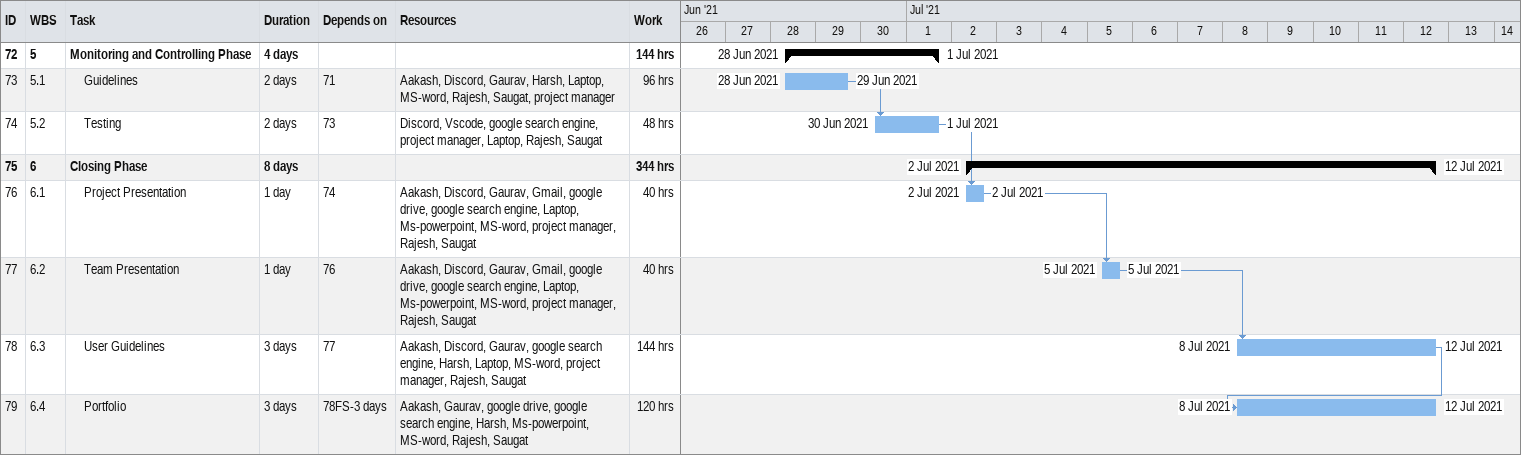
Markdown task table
| ID | WBS | Task | Duration | Start | Finish | Predecessors | Resources | Work (h) |
|---|---|---|---|---|---|---|---|---|
| 72 | 5 | **Monitoring and Controlling Phase** | 4d | 2021-06-28 | 2021-07-01 |  |  | 144 |
| 73 | 5.1 | Guidelines | 2d | 2021-06-28 | 2021-06-29 | 71 | Aakash, Discord, Gaurav, Harsh, Laptop, MS-word, Rajesh, Saugat, project manager | 96 |
| 74 | 5.2 | Testing | 2d | 2021-06-30 | 2021-07-01 | 73 | Discord, Vscode, google search engine, project manager, Laptop, Rajesh, Saugat | 48 |
| 75 | 6 | **Closing Phase** | 8d | 2021-07-02 | 2021-07-12 |  |  | 344 |
| 76 | 6.1 | Project Presentation | 1d | 2021-07-02 | 2021-07-02 | 74 | Aakash, Discord, Gaurav, Gmail, google drive, google search engine, Laptop, Ms-powerpoint, MS-word, project manager, Rajesh, Saugat | 40 |
| 77 | 6.2 | Team Presentation | 1d | 2021-07-05 | 2021-07-05 | 76 | Aakash, Discord, Gaurav, Gmail, google drive, google search engine, Laptop, Ms-powerpoint, MS-word, project manager, Rajesh, Saugat | 40 |
| 78 | 6.3 | User Guidelines | 3d | 2021-07-08 | 2021-07-12 | 77 | Aakash, Discord, Gaurav, google search engine, Harsh, Laptop, MS-word, project manager, Rajesh, Saugat | 144 |
| 79 | 6.4 | Portfolio | 3d | 2021-07-08 | 2021-07-12 | 78FS-3d | Aakash, Gaurav, google drive, google search engine, Harsh, Ms-powerpoint, MS-word, Rajesh, Saugat | 120 |
